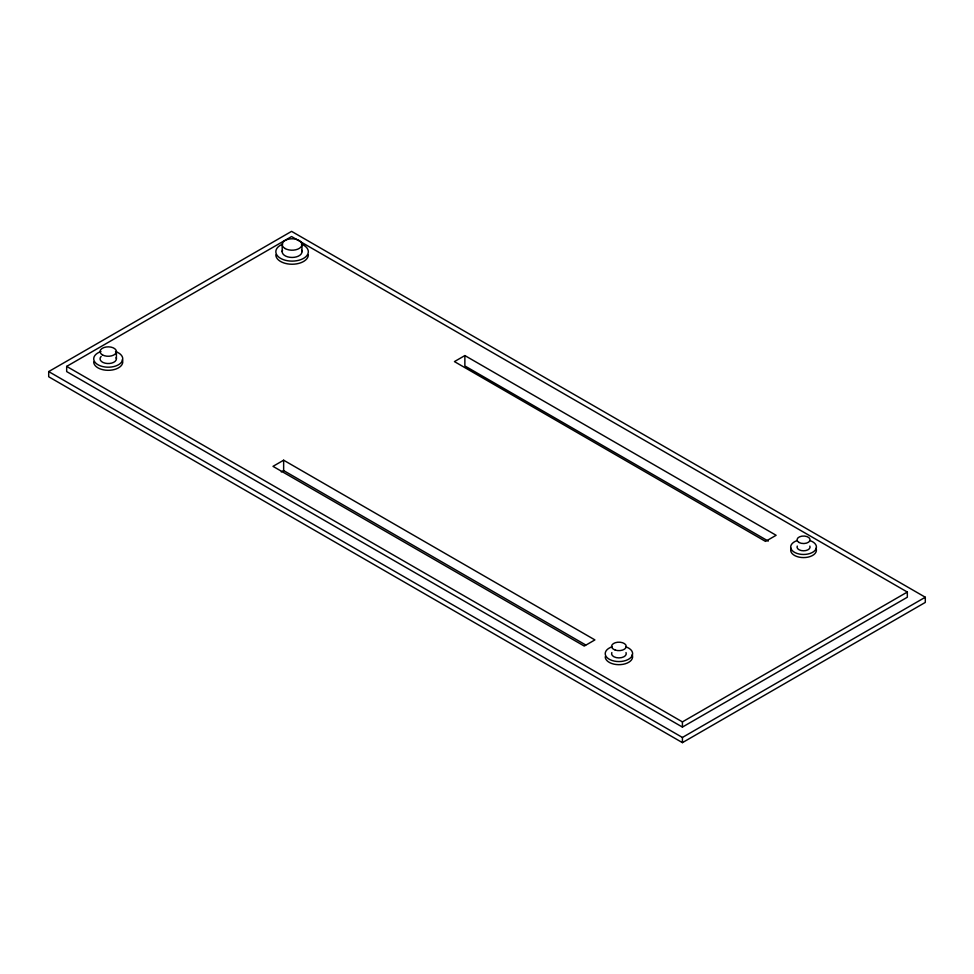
<?xml version="1.0" encoding="UTF-8"?>
<svg xmlns="http://www.w3.org/2000/svg" width="974" height="974" viewBox="0 0 974 974"><rect width="100%" height="100%" fill="white"/><g stroke="black" fill="none" stroke-linecap="round" stroke-linejoin="round"><path stroke-width="1.46" d="M48.7 371.581L291.579 231.362L925.3 597.232L925.3 602.419L682.421 742.638L48.7 376.768L48.7 371.581L682.421 737.452L925.3 597.232M66.67 366.394L291.579 236.548L907.33 592.046L907.33 597.232L682.421 727.079L66.67 371.581L66.67 366.394L682.421 721.892L907.33 592.046M283.641 460.203L272.988 466.351L584.254 646.066L594.907 639.906L283.641 460.203L283.641 470.576L585.715 644.971M464.866 355.571L454.432 361.598L765.515 541.41L776.132 535.286L464.866 355.571L464.866 365.944L768.255 541.106M281.267 471.94L283.641 470.576M682.421 721.892L682.421 727.079M682.421 737.452L682.421 742.638M301.964 244.486L301.964 251.742M282.192 244.486L282.192 251.742M116.405 351.553L116.405 358.822M301.636 250.269A9.886 5.71 0 0 1 292.078 257.453A9.886 5.71 0 0 1 282.533 250.269M632.15 654.723A13.697 7.902 0 0 1 620.706 664.609A13.697 7.902 0 0 1 605.219 656.768M115.492 351.553A14.525 8.389 0 0 1 119.364 364.203A14.525 8.389 0 0 1 97.108 364.203A14.525 8.389 0 0 1 100.967 351.553M116.125 357.592A8.169 4.712 0 0 1 107.164 363.497A8.169 4.712 0 0 1 101.15 356.46M122.261 359.759A14.525 8.389 0 0 1 110.123 370.242A14.525 8.389 0 0 1 93.711 361.926M308.32 254.859A16.241 9.375 0 0 1 292.078 264.234A16.241 9.375 0 0 1 275.837 254.859M809.844 546.073A6.514 3.762 0 0 1 803.562 550.809A6.514 3.762 0 0 1 797.268 546.073M815.981 548.24A12.869 7.427 0 0 1 803.562 557.591A12.869 7.427 0 0 1 791.131 548.24M809.991 540.607A12.869 7.427 0 0 1 813.412 551.82A12.869 7.427 0 0 1 793.7 551.82A12.869 7.427 0 0 1 797.122 540.607M626.014 652.556A7.342 4.237 0 0 1 618.916 657.9A7.342 4.237 0 0 1 611.83 652.556M301.392 244.06A16.241 9.375 0 0 1 304.217 257.976A16.241 9.375 0 0 1 279.952 257.976A16.241 9.375 0 0 1 282.764 244.06M625.771 646.809A13.697 7.902 0 0 1 629.411 658.741A13.697 7.902 0 0 1 608.433 658.741A13.697 7.902 0 0 1 612.074 646.809M285.09 248.528A9.886 5.71 0 0 0 301.636 245.959A9.886 5.71 0 0 0 289.522 238.971A9.886 5.71 0 0 0 285.09 248.528M798.948 542.445A6.514 3.762 0 0 0 809.844 540.753A6.514 3.762 0 0 0 801.87 536.15A6.514 3.762 0 0 0 798.948 542.445M615.251 650.072A7.342 4.237 0 0 0 626.258 646.395A7.342 4.237 0 0 0 615.251 642.73A7.342 4.237 0 0 0 615.251 650.072M102.453 354.889A8.169 4.712 0 0 0 116.125 352.771A8.169 4.712 0 0 0 106.117 347A8.169 4.712 0 0 0 102.453 354.889"/></g></svg>
